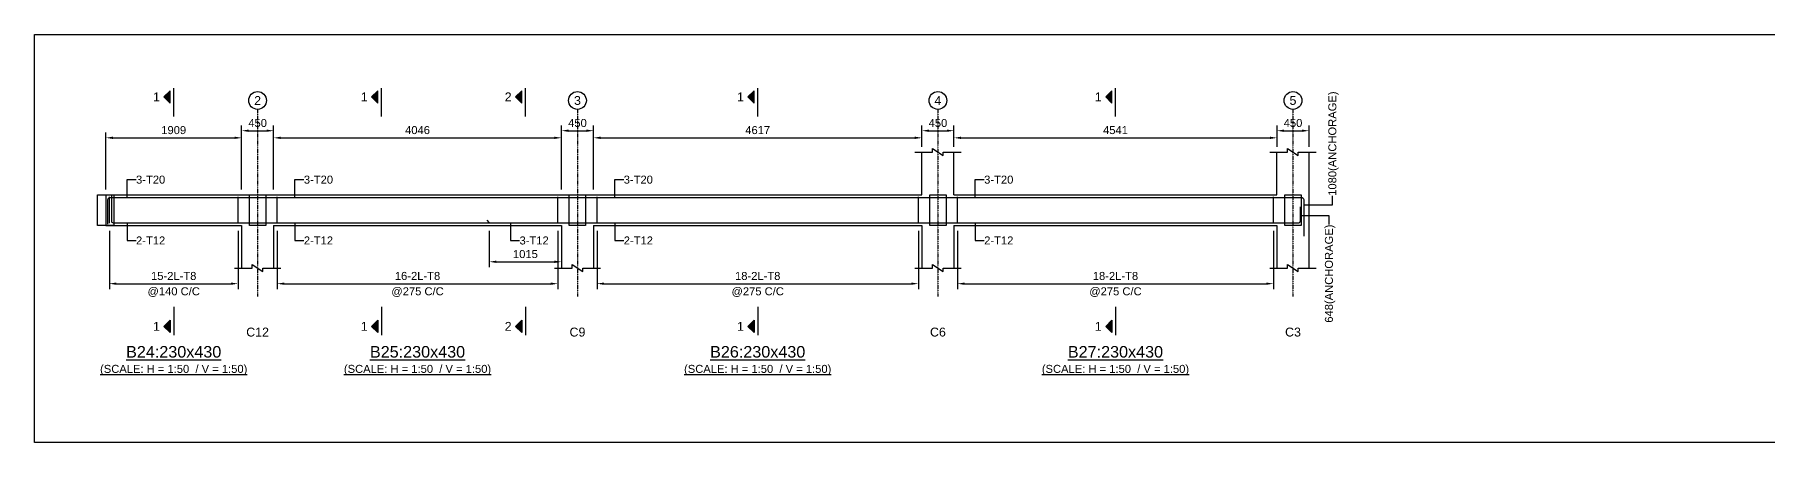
# Model space of a CAD drawing. Header units: inches. Extents: x -816171 to 9366335, y -450961 to 689132.
# Drawn here: x 2639251 to 2687962, y 183186 to 194646 of the extents above; entities that cross this region are included whole.
import ezdxf
from ezdxf.enums import TextEntityAlignment as Align

# ---------------------------------------------------------------- set-up
doc = ezdxf.new("R2010")
doc.units = ezdxf.units.IN
doc.header["$MEASUREMENT"] = 0
doc.linetypes.add('SCCenter', pattern=[1.2, 0.5, -0.3, 0.1, -0.3])
doc.linetypes.add('SCHidden', pattern=[1000, 500, -500])
for name, color, linetype in [('Concrete Line', 2, 'Continuous'), ('Cut Line', 31, 'Continuous'), ('Dimension', 31, 'Continuous'), ('Grid', 8, 'Continuous'), ('Labels', 4, 'Continuous'), ('Labels_Support', 4, 'Continuous'), ('Link', 225, 'Continuous'), ('Reinforcement', 130, 'Continuous'), ('Schedule Border', 60, 'Continuous'), ('Section Mark', 5, 'Continuous'), ('Solid', 25, 'Continuous'), ('Text', 31, 'Continuous'), ('Text_Scale', 31, 'Continuous')]:
    doc.layers.add(name, color=color, linetype=linetype)
doc.styles.add('SC-SansSerif', font='SansSerif')
doc.styles.get("Standard").update_dxf_attribs({"font": 'txt.shx'})
doc.dimstyles.new('SCBBSDimStyl', dxfattribs={"dimtxt": 225, "dimasz": 200, "dimexe": 150, "dimexo": 150, "dimgap": 100, "dimtad": 1, "dimtoh": 1, "dimdec": 0, "dimzin": 0, "dimdsep": 46, "dimtxsty": 'SC-SansSerif', "dimcen": 0.09, "dimclrd": 8, "dimclre": 8, "dimclrt": 31, "dimadec": 0, "dimazin": 0, "dimtfac": 1, "dimtdec": 0, "dimtix": 1, "dimtofl": 0, "dimtmove": 0, "dimatfit": 3, "dimfxl": 1, "dimtolj": 1, "dimtzin": 0, "dimarcsym": 0})
doc.dimstyles.get("Standard").update_dxf_attribs({"dimtxt": 0.18, "dimasz": 0.18, "dimexe": 0.18, "dimexo": 0.0625, "dimgap": 0.09, "dimtad": 0, "dimtih": 1, "dimtoh": 1, "dimdec": 4, "dimzin": 0, "dimdsep": 46, "dimtxsty": 'Standard', "dimcen": 0.09, "dimadec": 0, "dimazin": 0, "dimtfac": 1, "dimtdec": 4, "dimtofl": 0, "dimtmove": 0, "dimatfit": 3, "dimfxl": 1, "dimtolj": 1, "dimtzin": 0, "dimarcsym": 0})

# ---------------------------------------------------------------- blocks, each defined once
blk = doc.blocks.new('*D898')
at = {"layer": 'DEFPOINTS', "color": 0, "transparency": 16777216}
for p in [(2641351, 189286), (2644969, 189286), (2644969, 187646)]:
    blk.add_point(p, dxfattribs=at)
at = {"layer": 'Dimension', "color": 8, "lineweight": -2, "transparency": 16777216}
for p, q in [((2641351, 189136), (2641351, 187496)), ((2644969, 189136), (2644969, 187496)), ((2641551, 187646), (2644769, 187646))]:
    blk.add_line(p, q, dxfattribs=at)
at = {"layer": 'Dimension', "color": 8, "transparency": 16777216}
for points in [[(2641551, 187679), (2641551, 187613), (2641351, 187646)], [(2644769, 187679), (2644769, 187613), (2644969, 187646)]]:
    blk.add_solid(points, dxfattribs=at)
at = {"layer": 'Dimension', "color": 31, "transparency": 16777216, "char_height": 225, "attachment_point": 5, "style": 'SC-SansSerif'}
for s, insert in [('\\A1;@140 C/C', (2643160, 187409)), ('\\A1;15-2L-T8', (2643160, 187862))]:
    blk.add_mtext(s, dxfattribs=dict(at, insert=insert))
blk = doc.blocks.new('*D899')
at = {"layer": 'DEFPOINTS', "color": 0, "transparency": 16777216}
for p in [(2646069, 189286), (2653961, 189286), (2653961, 187646)]:
    blk.add_point(p, dxfattribs=at)
at = {"layer": 'Dimension', "color": 8, "lineweight": -2, "transparency": 16777216}
for p, q in [((2646069, 189136), (2646069, 187496)), ((2653961, 189136), (2653961, 187496)), ((2646269, 187646), (2653761, 187646))]:
    blk.add_line(p, q, dxfattribs=at)
at = {"layer": 'Dimension', "color": 8, "transparency": 16777216}
for points in [[(2646269, 187679), (2646269, 187613), (2646069, 187646)], [(2653761, 187679), (2653761, 187613), (2653961, 187646)]]:
    blk.add_solid(points, dxfattribs=at)
at = {"layer": 'Dimension', "color": 31, "transparency": 16777216, "char_height": 225, "attachment_point": 5, "style": 'SC-SansSerif'}
for s, insert in [('\\A1;@275 C/C', (2650015, 187409)), ('\\A1;16-2L-T8', (2650015, 187862))]:
    blk.add_mtext(s, dxfattribs=dict(at, insert=insert))
blk = doc.blocks.new('*D900')
at = {"layer": 'DEFPOINTS', "color": 0, "transparency": 16777216}
for p in [(2655061, 189286), (2664095, 189286), (2664095, 187646)]:
    blk.add_point(p, dxfattribs=at)
at = {"layer": 'Dimension', "color": 8, "lineweight": -2, "transparency": 16777216}
for p, q in [((2655061, 189136), (2655061, 187496)), ((2664095, 189136), (2664095, 187496)), ((2655261, 187646), (2663895, 187646))]:
    blk.add_line(p, q, dxfattribs=at)
at = {"layer": 'Dimension', "color": 8, "transparency": 16777216}
for points in [[(2655261, 187679), (2655261, 187613), (2655061, 187646)], [(2663895, 187679), (2663895, 187613), (2664095, 187646)]]:
    blk.add_solid(points, dxfattribs=at)
at = {"layer": 'Dimension', "color": 31, "transparency": 16777216, "char_height": 225, "attachment_point": 5, "style": 'SC-SansSerif'}
for s, insert in [('\\A1;@275 C/C', (2659578, 187409)), ('\\A1;18-2L-T8', (2659578, 187862))]:
    blk.add_mtext(s, dxfattribs=dict(at, insert=insert))
blk = doc.blocks.new('*D901')
at = {"layer": 'DEFPOINTS', "color": 0, "transparency": 16777216}
for p in [(2665195, 189286), (2674077, 189286), (2674077, 187646)]:
    blk.add_point(p, dxfattribs=at)
at = {"layer": 'Dimension', "color": 8, "lineweight": -2, "transparency": 16777216}
for p, q in [((2665195, 189136), (2665195, 187496)), ((2674077, 189136), (2674077, 187496)), ((2665395, 187646), (2673877, 187646))]:
    blk.add_line(p, q, dxfattribs=at)
at = {"layer": 'Dimension', "color": 8, "transparency": 16777216}
for points in [[(2665395, 187679), (2665395, 187613), (2665195, 187646)], [(2673877, 187679), (2673877, 187613), (2674077, 187646)]]:
    blk.add_solid(points, dxfattribs=at)
at = {"layer": 'Dimension', "color": 31, "transparency": 16777216, "char_height": 225, "attachment_point": 5, "style": 'SC-SansSerif'}
for s, insert in [('\\A1;@275 C/C', (2669636, 187409)), ('\\A1;18-2L-T8', (2669636, 187862))]:
    blk.add_mtext(s, dxfattribs=dict(at, insert=insert))
blk = doc.blocks.new('*D902')
at = {"layer": 'DEFPOINTS', "color": 0, "transparency": 16777216}
for p in [(2652032, 189286), (2654062, 189286), (2654062, 188261)]:
    blk.add_point(p, dxfattribs=at)
at = {"layer": 'Dimension', "color": 8, "lineweight": -2, "transparency": 16777216}
for p, q in [((2652032, 189136), (2652032, 188111)), ((2654062, 189136), (2654062, 188111)), ((2652232, 188261), (2653862, 188261))]:
    blk.add_line(p, q, dxfattribs=at)
at = {"layer": 'Dimension', "color": 8, "transparency": 16777216}
for points in [[(2652232, 188294), (2652232, 188228), (2652032, 188261)], [(2653862, 188294), (2653862, 188228), (2654062, 188261)]]:
    blk.add_solid(points, dxfattribs=at)
at = {"layer": 'Dimension', "color": 31, "transparency": 16777216, "insert": (2653047, 188477), "char_height": 225, "attachment_point": 5, "style": 'SC-SansSerif'}
blk.add_mtext('\\A1;1015', dxfattribs=at)
blk = doc.blocks.new('*D918')
at = {"layer": 'DEFPOINTS', "color": 0, "transparency": 16777216}
for p in [(2645069, 191746), (2641251, 190146), (2645069, 190146)]:
    blk.add_point(p, dxfattribs=at)
at = {"layer": 'Dimension', "color": 8, "lineweight": -2, "transparency": 16777216}
for p, q in [((2641251, 190296), (2641251, 191896)), ((2641451, 191746), (2644869, 191746)), ((2645069, 190296), (2645069, 191896))]:
    blk.add_line(p, q, dxfattribs=at)
at = {"layer": 'Dimension', "color": 8, "transparency": 16777216}
for points in [[(2641451, 191779), (2641451, 191713), (2641251, 191746)], [(2644869, 191779), (2644869, 191713), (2645069, 191746)]]:
    blk.add_solid(points, dxfattribs=at)
at = {"layer": 'Dimension', "color": 31, "transparency": 16777216, "insert": (2643160, 191962), "char_height": 225, "attachment_point": 5, "style": 'SC-SansSerif'}
blk.add_mtext('\\A1;1909', dxfattribs=at)
blk = doc.blocks.new('*D919')
at = {"layer": 'DEFPOINTS', "color": 0, "transparency": 16777216}
for p in [(2654061, 191746), (2645969, 190146), (2654061, 190146)]:
    blk.add_point(p, dxfattribs=at)
at = {"layer": 'Dimension', "color": 8, "lineweight": -2, "transparency": 16777216}
for p, q in [((2645969, 190296), (2645969, 191896)), ((2646169, 191746), (2653861, 191746)), ((2654061, 190296), (2654061, 191896))]:
    blk.add_line(p, q, dxfattribs=at)
at = {"layer": 'Dimension', "color": 8, "transparency": 16777216}
for points in [[(2646169, 191779), (2646169, 191713), (2645969, 191746)], [(2653861, 191779), (2653861, 191713), (2654061, 191746)]]:
    blk.add_solid(points, dxfattribs=at)
at = {"layer": 'Dimension', "color": 31, "transparency": 16777216, "insert": (2650015, 191962), "char_height": 225, "attachment_point": 5, "style": 'SC-SansSerif'}
blk.add_mtext('\\A1;4046', dxfattribs=at)
blk = doc.blocks.new('*D920')
at = {"layer": 'DEFPOINTS', "color": 0, "transparency": 16777216}
for p in [(2664195, 191746), (2664195, 191346), (2654961, 190146)]:
    blk.add_point(p, dxfattribs=at)
at = {"layer": 'Dimension', "color": 8, "lineweight": -2, "transparency": 16777216}
for p, q in [((2654961, 190296), (2654961, 191896)), ((2655161, 191746), (2663995, 191746)), ((2664195, 191496), (2664195, 191896))]:
    blk.add_line(p, q, dxfattribs=at)
at = {"layer": 'Dimension', "color": 8, "transparency": 16777216}
for points in [[(2655161, 191779), (2655161, 191713), (2654961, 191746)], [(2663995, 191779), (2663995, 191713), (2664195, 191746)]]:
    blk.add_solid(points, dxfattribs=at)
at = {"layer": 'Dimension', "color": 31, "transparency": 16777216, "insert": (2659578, 191962), "char_height": 225, "attachment_point": 5, "style": 'SC-SansSerif'}
blk.add_mtext('\\A1;4617', dxfattribs=at)
blk = doc.blocks.new('*D921')
at = {"layer": 'DEFPOINTS', "color": 0, "transparency": 16777216}
for p in [(2674177, 191746), (2665095, 191346), (2674177, 191346)]:
    blk.add_point(p, dxfattribs=at)
at = {"layer": 'Dimension', "color": 8, "lineweight": -2, "transparency": 16777216}
for p, q in [((2665095, 191496), (2665095, 191896)), ((2665295, 191746), (2673977, 191746)), ((2674177, 191496), (2674177, 191896))]:
    blk.add_line(p, q, dxfattribs=at)
at = {"layer": 'Dimension', "color": 8, "transparency": 16777216}
for points in [[(2665295, 191779), (2665295, 191713), (2665095, 191746)], [(2673977, 191779), (2673977, 191713), (2674177, 191746)]]:
    blk.add_solid(points, dxfattribs=at)
at = {"layer": 'Dimension', "color": 31, "transparency": 16777216, "insert": (2669636, 191962), "char_height": 225, "attachment_point": 5, "style": 'SC-SansSerif'}
blk.add_mtext('\\A1;4541', dxfattribs=at)
blk = doc.blocks.new('*D922')
at = {"layer": 'DEFPOINTS', "color": 0, "transparency": 16777216}
for p in [(2645969, 191946), (2645069, 190146), (2645969, 190146)]:
    blk.add_point(p, dxfattribs=at)
at = {"layer": 'Dimension', "color": 8, "lineweight": -2, "transparency": 16777216}
for p, q in [((2645069, 190296), (2645069, 192096)), ((2645269, 191946), (2645769, 191946)), ((2645969, 190296), (2645969, 192096))]:
    blk.add_line(p, q, dxfattribs=at)
at = {"layer": 'Dimension', "color": 8, "transparency": 16777216}
for points in [[(2645269, 191979), (2645269, 191913), (2645069, 191946)], [(2645769, 191979), (2645769, 191913), (2645969, 191946)]]:
    blk.add_solid(points, dxfattribs=at)
at = {"layer": 'Dimension', "color": 31, "transparency": 16777216, "insert": (2645519, 192162), "char_height": 225, "attachment_point": 5, "style": 'SC-SansSerif'}
blk.add_mtext('\\A1;450', dxfattribs=at)
blk = doc.blocks.new('*D923')
at = {"layer": 'DEFPOINTS', "color": 0, "transparency": 16777216}
for p in [(2654961, 191946), (2654961, 191346), (2654061, 190146)]:
    blk.add_point(p, dxfattribs=at)
at = {"layer": 'Dimension', "color": 8, "lineweight": -2, "transparency": 16777216}
for p, q in [((2654061, 190296), (2654061, 192096)), ((2654261, 191946), (2654761, 191946)), ((2654961, 191496), (2654961, 192096))]:
    blk.add_line(p, q, dxfattribs=at)
at = {"layer": 'Dimension', "color": 8, "transparency": 16777216}
for points in [[(2654261, 191979), (2654261, 191913), (2654061, 191946)], [(2654761, 191979), (2654761, 191913), (2654961, 191946)]]:
    blk.add_solid(points, dxfattribs=at)
at = {"layer": 'Dimension', "color": 31, "transparency": 16777216, "insert": (2654511, 192162), "char_height": 225, "attachment_point": 5, "style": 'SC-SansSerif'}
blk.add_mtext('\\A1;450', dxfattribs=at)
blk = doc.blocks.new('*D924')
at = {"layer": 'DEFPOINTS', "color": 0, "transparency": 16777216}
for p in [(2665095, 191946), (2664195, 191346), (2665095, 191346)]:
    blk.add_point(p, dxfattribs=at)
at = {"layer": 'Dimension', "color": 8, "lineweight": -2, "transparency": 16777216}
for p, q in [((2664195, 191496), (2664195, 192096)), ((2664395, 191946), (2664895, 191946)), ((2665095, 191496), (2665095, 192096))]:
    blk.add_line(p, q, dxfattribs=at)
at = {"layer": 'Dimension', "color": 8, "transparency": 16777216}
for points in [[(2664395, 191979), (2664395, 191913), (2664195, 191946)], [(2664895, 191979), (2664895, 191913), (2665095, 191946)]]:
    blk.add_solid(points, dxfattribs=at)
at = {"layer": 'Dimension', "color": 31, "transparency": 16777216, "insert": (2664645, 192162), "char_height": 225, "attachment_point": 5, "style": 'SC-SansSerif'}
blk.add_mtext('\\A1;450', dxfattribs=at)
blk = doc.blocks.new('*D925')
at = {"layer": 'DEFPOINTS', "color": 0, "transparency": 16777216}
for p in [(2675077, 191946), (2674177, 191346), (2675077, 191346)]:
    blk.add_point(p, dxfattribs=at)
at = {"layer": 'Dimension', "color": 8, "lineweight": -2, "transparency": 16777216}
for p, q in [((2674177, 191496), (2674177, 192096)), ((2674377, 191946), (2674877, 191946)), ((2675077, 191496), (2675077, 192096))]:
    blk.add_line(p, q, dxfattribs=at)
at = {"layer": 'Dimension', "color": 8, "transparency": 16777216}
for points in [[(2674377, 191979), (2674377, 191913), (2674177, 191946)], [(2674877, 191979), (2674877, 191913), (2675077, 191946)]]:
    blk.add_solid(points, dxfattribs=at)
at = {"layer": 'Dimension', "color": 31, "transparency": 16777216, "insert": (2674627, 192162), "char_height": 225, "attachment_point": 5, "style": 'SC-SansSerif'}
blk.add_mtext('\\A1;450', dxfattribs=at)

msp = doc.modelspace()

# ---------------------------------------------------------------- hatches: boundary and pattern name
at = {"layer": 'Solid'}
for points in [[(2643059.63876, 193070.9465), (2642884.63876, 192895.9465), (2643059.63876, 192720.9465), (2643059.63876, 193070.9465)], [(2648900.13876, 193070.9465), (2648725.13876, 192895.9465), (2648900.13876, 192720.9465), (2648900.13876, 193070.9465)], [(2652946.63876, 193070.9465), (2652771.63876, 192895.9465), (2652946.63876, 192720.9465), (2652946.63876, 193070.9465)], [(2659477.63876, 193070.9465), (2659302.63876, 192895.9465), (2659477.63876, 192720.9465), (2659477.63876, 193070.9465)], [(2669535.63876, 193070.9465), (2669360.63876, 192895.9465), (2669535.63876, 192720.9465), (2669535.63876, 193070.9465)], [(2643059.63876, 186270.9465), (2642884.63876, 186445.9465), (2643059.63876, 186620.9465), (2643059.63876, 186270.9465)], [(2648900.13876, 186270.9465), (2648725.13876, 186445.9465), (2648900.13876, 186620.9465), (2648900.13876, 186270.9465)], [(2652946.63876, 186270.9465), (2652771.63876, 186445.9465), (2652946.63876, 186620.9465), (2652946.63876, 186270.9465)], [(2659477.63876, 186270.9465), (2659302.63876, 186445.9465), (2659477.63876, 186620.9465), (2659477.63876, 186270.9465)], [(2669535.63876, 186270.9465), (2669360.63876, 186445.9465), (2669535.63876, 186620.9465), (2669535.63876, 186270.9465)]]:
    msp.add_hatch(color=256, dxfattribs=at).paths.add_polyline_path(points, flags=0)

# ---------------------------------------------------------------- linework, layer by layer
at = {"layer": 'Concrete Line'}
for p, q in [((2664194.63876, 190145.9465), (2664194.63876, 191345.9465)), ((2665094.63876, 190145.9465), (2665094.63876, 191345.9465)), ((2674176.63876, 190145.9465), (2674176.63876, 191345.9465)), ((2675076.63876, 188085.9465), (2675076.63876, 191345.9465)), ((2641250.63876, 190145.9465), (2641250.63876, 189285.9465)), ((2645068.63876, 189285.9465), (2645068.63876, 188085.9465)), ((2645968.63876, 189285.9465), (2645968.63876, 188085.9465)), ((2654060.63876, 189285.9465), (2654060.63876, 188085.9465)), ((2654960.63876, 189285.9465), (2654960.63876, 188085.9465)), ((2664194.63876, 189285.9465), (2664194.63876, 188085.9465)), ((2665094.63876, 189285.9465), (2665094.63876, 188085.9465)), ((2674176.63876, 189285.9465), (2674176.63876, 188085.9465))]:
    msp.add_line(p, q, dxfattribs=at)
for points in [[(2641020.63876, 190145.9465), (2641480.63876, 190145.9465), (2641480.63876, 190145.9465), (2641480.63876, 189285.9465), (2641480.63876, 189285.9465), (2641020.63876, 189285.9465), (2641020.63876, 189285.9465), (2641020.63876, 190145.9465)], [(2645288.63876, 190145.9465), (2645748.63876, 190145.9465), (2645748.63876, 190145.9465), (2645748.63876, 189285.9465), (2645748.63876, 189285.9465), (2645288.63876, 189285.9465), (2645288.63876, 189285.9465), (2645288.63876, 190145.9465)], [(2654280.63876, 190145.9465), (2654740.63876, 190145.9465), (2654740.63876, 190145.9465), (2654740.63876, 189285.9465), (2654740.63876, 189285.9465), (2654280.63876, 189285.9465), (2654280.63876, 189285.9465), (2654280.63876, 190145.9465)], [(2664414.63876, 190145.9465), (2664874.63876, 190145.9465), (2664874.63876, 190145.9465), (2664874.63876, 189285.9465), (2664874.63876, 189285.9465), (2664414.63876, 189285.9465), (2664414.63876, 189285.9465), (2664414.63876, 190145.9465)], [(2674396.63876, 190145.9465), (2674856.63876, 190145.9465), (2674856.63876, 190145.9465), (2674856.63876, 189285.9465), (2674856.63876, 189285.9465), (2674396.63876, 189285.9465), (2674396.63876, 189285.9465), (2674396.63876, 190145.9465)]]:
    msp.add_lwpolyline(points, close=True, dxfattribs=at)
at = {"layer": 'Concrete Line', "linetype": 'SCHidden'}
for points in [[(2641020.63876, 190145.9465), (2641480.63876, 190145.9465), (2641480.63876, 190145.9465), (2641480.63876, 189285.9465), (2641480.63876, 189285.9465), (2641020.63876, 189285.9465), (2641020.63876, 189285.9465), (2641020.63876, 190145.9465)], [(2645288.63876, 190145.9465), (2645748.63876, 190145.9465), (2645748.63876, 190145.9465), (2645748.63876, 189285.9465), (2645748.63876, 189285.9465), (2645288.63876, 189285.9465), (2645288.63876, 189285.9465), (2645288.63876, 190145.9465)], [(2654280.63876, 190145.9465), (2654740.63876, 190145.9465), (2654740.63876, 190145.9465), (2654740.63876, 189285.9465), (2654740.63876, 189285.9465), (2654280.63876, 189285.9465), (2654280.63876, 189285.9465), (2654280.63876, 190145.9465)], [(2664414.63876, 190145.9465), (2664874.63876, 190145.9465), (2664874.63876, 190145.9465), (2664874.63876, 189285.9465), (2664874.63876, 189285.9465), (2664414.63876, 189285.9465), (2664414.63876, 189285.9465), (2664414.63876, 190145.9465)], [(2674396.63876, 190145.9465), (2674856.63876, 190145.9465), (2674856.63876, 190145.9465), (2674856.63876, 189285.9465), (2674856.63876, 189285.9465), (2674396.63876, 189285.9465), (2674396.63876, 189285.9465), (2674396.63876, 190145.9465)]]:
    msp.add_lwpolyline(points, close=True, dxfattribs=at)
at = {"layer": 'Concrete Line'}
for points in [[(2641250.63876, 190145.9465), (2645518.63876, 190145.9465)], [(2645518.63876, 190145.9465), (2654510.63876, 190145.9465)], [(2654510.63876, 190145.9465), (2664194.63876, 190145.9465)], [(2665094.63876, 190145.9465), (2674176.63876, 190145.9465)], [(2641250.63876, 189285.9465), (2645068.63876, 189285.9465)], [(2645968.63876, 189285.9465), (2654060.63876, 189285.9465)], [(2654960.63876, 189285.9465), (2664194.63876, 189285.9465)], [(2665094.63876, 189285.9465), (2674176.63876, 189285.9465)]]:
    msp.add_lwpolyline(points, dxfattribs=at)
at = {"layer": 'Cut Line'}
for points in [[(2663994.63876, 191345.9465), (2664494.63876, 191345.9465), (2664494.63876, 191445.9465), (2664794.63876, 191245.9465), (2664794.63876, 191345.9465), (2665294.63876, 191345.9465)], [(2673976.63876, 191345.9465), (2674476.63876, 191345.9465), (2674476.63876, 191445.9465), (2674776.63876, 191245.9465), (2674776.63876, 191345.9465), (2675276.63876, 191345.9465)], [(2644868.63876, 188085.9465), (2645368.63876, 188085.9465), (2645368.63876, 188185.9465), (2645668.63876, 187985.9465), (2645668.63876, 188085.9465), (2646168.63876, 188085.9465)], [(2653860.63876, 188085.9465), (2654360.63876, 188085.9465), (2654360.63876, 188185.9465), (2654660.63876, 187985.9465), (2654660.63876, 188085.9465), (2655160.63876, 188085.9465)], [(2663994.63876, 188085.9465), (2664494.63876, 188085.9465), (2664494.63876, 188185.9465), (2664794.63876, 187985.9465), (2664794.63876, 188085.9465), (2665294.63876, 188085.9465)], [(2673976.63876, 188085.9465), (2674476.63876, 188085.9465), (2674476.63876, 188185.9465), (2674776.63876, 187985.9465), (2674776.63876, 188085.9465), (2675276.63876, 188085.9465)]]:
    msp.add_lwpolyline(points, dxfattribs=at)
at = {"layer": 'Grid', "linetype": 'SCCenter'}
for p, q in [((2645518.63876, 192545.9465), (2645518.63876, 187285.9465)), ((2654510.63876, 192545.9465), (2654510.63876, 187285.9465)), ((2664644.63876, 192545.9465), (2664644.63876, 187285.9465)), ((2674626.63876, 192545.9465), (2674626.63876, 187285.9465))]:
    msp.add_line(p, q, dxfattribs=at)
at = {"layer": 'Grid'}
for centre in [(2645518.63876, 192795.9465), (2654510.63876, 192795.9465), (2664644.63876, 192795.9465), (2674626.63876, 192795.9465)]:
    msp.add_circle(centre, 250, dxfattribs=at)
at = {"layer": 'Link'}
for p, q in [((2641350.63876, 189345.9465), (2641350.63876, 190085.9465)), ((2644968.63876, 189345.9465), (2644968.63876, 190085.9465)), ((2646068.63876, 189345.9465), (2646068.63876, 190085.9465)), ((2653960.63876, 189345.9465), (2653960.63876, 190085.9465)), ((2655060.63876, 189345.9465), (2655060.63876, 190085.9465)), ((2664094.63876, 189345.9465), (2664094.63876, 190085.9465)), ((2665194.63876, 189345.9465), (2665194.63876, 190085.9465)), ((2674076.63876, 189345.9465), (2674076.63876, 190085.9465))]:
    msp.add_line(p, q, dxfattribs=at)
at = {"layer": 'Reinforcement'}
for points in [[(2641310.63876, 189315.9465), (2641310.63876, 190015.9465, -0.4142135624), (2641360.63876, 190065.9465), (2674881.64786, 190065.9465, -0.4142135343), (2674931.64786, 190015.9465), (2674931.64786, 188981.9465)], [(2641406.63876, 190115.9465), (2641406.63876, 189407.9465, 0.4142135624), (2641456.63876, 189357.9465), (2674786.64336, 189357.9465, 0.4142135329), (2674836.64336, 189407.9465), (2674836.64336, 189801.9465)]]:
    msp.add_lwpolyline(points, format="xyb", dxfattribs=at)
msp.add_lwpolyline([(2651960.92358, 189428.65718), (2652031.63426, 189357.9465), (2655357.63426, 189357.9465)], dxfattribs=at)
at = {"layer": 'Schedule Border'}
msp.add_lwpolyline([(2639250.63876, 194645.9465), (2744175.64786, 194645.9465), (2744175.64786, 183185.9465), (2639250.63876, 183185.9465)], close=True, dxfattribs=at)
at = {"layer": 'Section Mark'}
for points in [[(2643059.63876, 193070.9465), (2642884.63876, 192895.9465), (2643059.63876, 192720.9465), (2643059.63876, 193070.9465)], [(2643159.63876, 192345.9465), (2643159.63876, 193145.9465)], [(2648900.13876, 193070.9465), (2648725.13876, 192895.9465), (2648900.13876, 192720.9465), (2648900.13876, 193070.9465)], [(2649000.13876, 192345.9465), (2649000.13876, 193145.9465)], [(2652946.63876, 193070.9465), (2652771.63876, 192895.9465), (2652946.63876, 192720.9465), (2652946.63876, 193070.9465)], [(2653046.63876, 192345.9465), (2653046.63876, 193145.9465)], [(2659477.63876, 193070.9465), (2659302.63876, 192895.9465), (2659477.63876, 192720.9465), (2659477.63876, 193070.9465)], [(2659577.63876, 192345.9465), (2659577.63876, 193145.9465)], [(2669535.63876, 193070.9465), (2669360.63876, 192895.9465), (2669535.63876, 192720.9465), (2669535.63876, 193070.9465)], [(2669635.63876, 192345.9465), (2669635.63876, 193145.9465)], [(2643059.63876, 186270.9465), (2642884.63876, 186445.9465), (2643059.63876, 186620.9465), (2643059.63876, 186270.9465)], [(2643159.63876, 186995.9465), (2643159.63876, 186195.9465)], [(2648900.13876, 186270.9465), (2648725.13876, 186445.9465), (2648900.13876, 186620.9465), (2648900.13876, 186270.9465)], [(2649000.13876, 186995.9465), (2649000.13876, 186195.9465)], [(2652946.63876, 186270.9465), (2652771.63876, 186445.9465), (2652946.63876, 186620.9465), (2652946.63876, 186270.9465)], [(2653046.63876, 186995.9465), (2653046.63876, 186195.9465)], [(2659477.63876, 186270.9465), (2659302.63876, 186445.9465), (2659477.63876, 186620.9465), (2659477.63876, 186270.9465)], [(2659577.63876, 186995.9465), (2659577.63876, 186195.9465)], [(2669535.63876, 186270.9465), (2669360.63876, 186445.9465), (2669535.63876, 186620.9465), (2669535.63876, 186270.9465)], [(2669635.63876, 186995.9465), (2669635.63876, 186195.9465)]]:
    msp.add_lwpolyline(points, dxfattribs=at)

# ---------------------------------------------------------------- texts
at = {"layer": 'Grid', "style": 'SC-SansSerif'}
for s, p in [('2', (2645518.63876, 192795.9465)), ('3', (2654510.63876, 192795.9465)), ('4', (2664644.63876, 192795.9465)), ('5', (2674626.63876, 192795.9465))]:
    msp.add_text(s, height=250, dxfattribs=at).set_placement(p, align=Align.MIDDLE)
at = {"layer": 'Labels', "style": 'SC-SansSerif'}
for s, p in [('%%uB24:230x430', (2643159.63876, 185470.9465)), ('%%uB25:230x430', (2650014.63876, 185470.9465)), ('%%uB26:230x430', (2659577.63876, 185470.9465)), ('%%uB27:230x430', (2669635.63876, 185470.9465))]:
    msp.add_text(s, height=325, dxfattribs=at).set_placement(p, align=Align.BOTTOM_CENTER)
at = {"layer": 'Labels_Support', "style": 'SC-SansSerif'}
for s, p in [('C12', (2645518.63876, 186085.9465)), ('C9', (2654510.63876, 186085.9465)), ('C6', (2664644.63876, 186085.9465)), ('C3', (2674626.63876, 186085.9465))]:
    msp.add_text(s, height=250, dxfattribs=at).set_placement(p, align=Align.BOTTOM_CENTER)
at = {"layer": 'Section Mark', "style": 'SC-SansSerif'}
for s, p in [('1', (2642772.13876, 192895.9465)), ('1', (2648612.63876, 192895.9465)), ('2', (2652659.13876, 192895.9465)), ('1', (2659190.13876, 192895.9465)), ('1', (2669248.13876, 192895.9465)), ('1', (2642772.13876, 186445.9465)), ('1', (2648612.63876, 186445.9465)), ('2', (2652659.13876, 186445.9465)), ('1', (2659190.13876, 186445.9465)), ('1', (2669248.13876, 186445.9465))]:
    msp.add_text(s, height=250, dxfattribs=at).set_placement(p, align=Align.MIDDLE_RIGHT)
at = {"layer": 'Text', "style": 'SC-SansSerif'}
msp.add_text('1080(ANCHORAGE)', height=225, rotation=90, dxfattribs=at).set_placement((2675732.63876, 190115.9465), align=Align.MIDDLE_LEFT)
for s, p in [('3-T20', (2642100.63876, 190570.9465)), ('3-T20', (2646818.63876, 190570.9465)), ('3-T20', (2655810.63876, 190570.9465)), ('3-T20', (2665944.14332, 190570.9465)), ('2-T12', (2642100.63876, 188860.9465)), ('2-T12', (2646818.63876, 188860.9465)), ('3-T12', (2652881.63426, 188860.9465)), ('2-T12', (2655811.63426, 188860.9465)), ('2-T12', (2665945.13882, 188860.9465))]:
    msp.add_text(s, height=225, dxfattribs=at).set_placement(p, align=Align.MIDDLE_LEFT)
msp.add_text('648(ANCHORAGE)', height=225, rotation=90, dxfattribs=at).set_placement((2675636.63876, 189307.9465), align=Align.MIDDLE_RIGHT)
at = {"layer": 'Text_Scale', "style": 'SC-SansSerif'}
for p in [(2643159.63876, 185070.9465), (2650014.63876, 185070.9465), (2659577.63876, 185070.9465), (2669635.63876, 185070.9465)]:
    msp.add_text('%%u(SCALE: H = 1:50  / V = 1:50)', height=225, dxfattribs=at).set_placement(p, align=Align.BOTTOM_CENTER)

# ---------------------------------------------------------------- dimensions: what is measured, and where the dimension line sits
at = {"layer": 'Dimension'}
for base, p1, p2, text, picture, middle in [((2645068.63876, 191745.9465), (2641250.63876, 190145.9465), (2645068.63876, 190145.9465), '1909', '*D918', (2643159.63876, 191961.84156)), ((2645968.63876, 191945.9465), (2645068.63876, 190145.9465), (2645968.63876, 190145.9465), '450', '*D922', (2645518.63876, 192161.84156)), ((2654060.63876, 191745.9465), (2645968.63876, 190145.9465), (2654060.63876, 190145.9465), '4046', '*D919', (2650014.63876, 191961.99588)), ((2654960.63876, 191945.9465), (2654060.63876, 190145.9465), (2654960.63876, 191345.9465), '450', '*D923', (2654510.63876, 192161.84156)), ((2664194.63876, 191745.9465), (2654960.63876, 190145.9465), (2664194.63876, 191345.9465), '4617', '*D920', (2659577.63876, 191961.99588)), ((2665094.63876, 191945.9465), (2664194.63876, 191345.9465), (2665094.63876, 191345.9465), '450', '*D924', (2664644.63876, 192161.84156)), ((2674176.63876, 191745.9465), (2665094.63876, 191345.9465), (2674176.63876, 191345.9465), '4541', '*D921', (2669635.63876, 191961.84156)), ((2675076.63876, 191945.9465), (2674176.63876, 191345.9465), (2675076.63876, 191345.9465), '450', '*D925', (2674626.63876, 192161.84156)), ((2644968.63876, 187645.9465), (2641350.63876, 189285.9465), (2644968.63876, 189285.9465), '15-2L-T8\\X@140 C/C', '*D898', (2643159.63876, 187645.9465)), ((2653960.63876, 187645.9465), (2646068.63876, 189285.9465), (2653960.63876, 189285.9465), '16-2L-T8\\X@275 C/C', '*D899', (2650014.63876, 187645.9465)), ((2654061.63426, 188260.9465), (2652031.63426, 189285.9465), (2654061.63426, 189285.9465), '1015', '*D902', (2653046.63426, 188476.84156)), ((2664094.63876, 187645.9465), (2655060.63876, 189285.9465), (2664094.63876, 189285.9465), '18-2L-T8\\X@275 C/C', '*D900', (2659577.63876, 187645.9465)), ((2674076.63876, 187645.9465), (2665194.63876, 189285.9465), (2674076.63876, 189285.9465), '18-2L-T8\\X@275 C/C', '*D901', (2669635.63876, 187645.9465))]:
    dim = msp.add_linear_dim(base=base, p1=p1, p2=p2, text=text, dimstyle='SCBBSDimStyl', dxfattribs=at)
    dim.commit()
    dim.dimension.update_dxf_attribs({"geometry": picture, "text_midpoint": middle})

# ---------------------------------------------------------------- leaders
at = {"layer": 'Dimension', "color": 8}
for points in [[(2641850.63876, 190065.9465), (2641850.63876, 190570.9465), (2642100.63876, 190570.9465)], [(2646568.63876, 190065.9465), (2646568.63876, 190570.9465), (2646818.63876, 190570.9465)], [(2655560.63876, 190065.9465), (2655560.63876, 190570.9465), (2655810.63876, 190570.9465)], [(2665694.14332, 190065.9465), (2665694.14332, 190570.9465), (2665944.14332, 190570.9465)], [(2674932.63876, 189865.9465), (2675732.63876, 189865.9465), (2675732.63876, 190115.9465)], [(2674836.63876, 189557.9465), (2675636.63876, 189557.9465), (2675636.63876, 189307.9465)], [(2641850.63876, 189357.9465), (2641850.63876, 188860.9465), (2642100.63876, 188860.9465)], [(2646568.63876, 189357.9465), (2646568.63876, 188860.9465), (2646818.63876, 188860.9465)], [(2652631.63426, 189357.9465), (2652631.63426, 188860.9465), (2652881.63426, 188860.9465)], [(2655561.63426, 189357.9465), (2655561.63426, 188860.9465), (2655811.63426, 188860.9465)], [(2665695.13882, 189357.9465), (2665695.13882, 188860.9465), (2665945.13882, 188860.9465)]]:
    msp.add_leader(points, dimstyle='Standard', dxfattribs=at)

doc.saveas('drawing.dxf')
